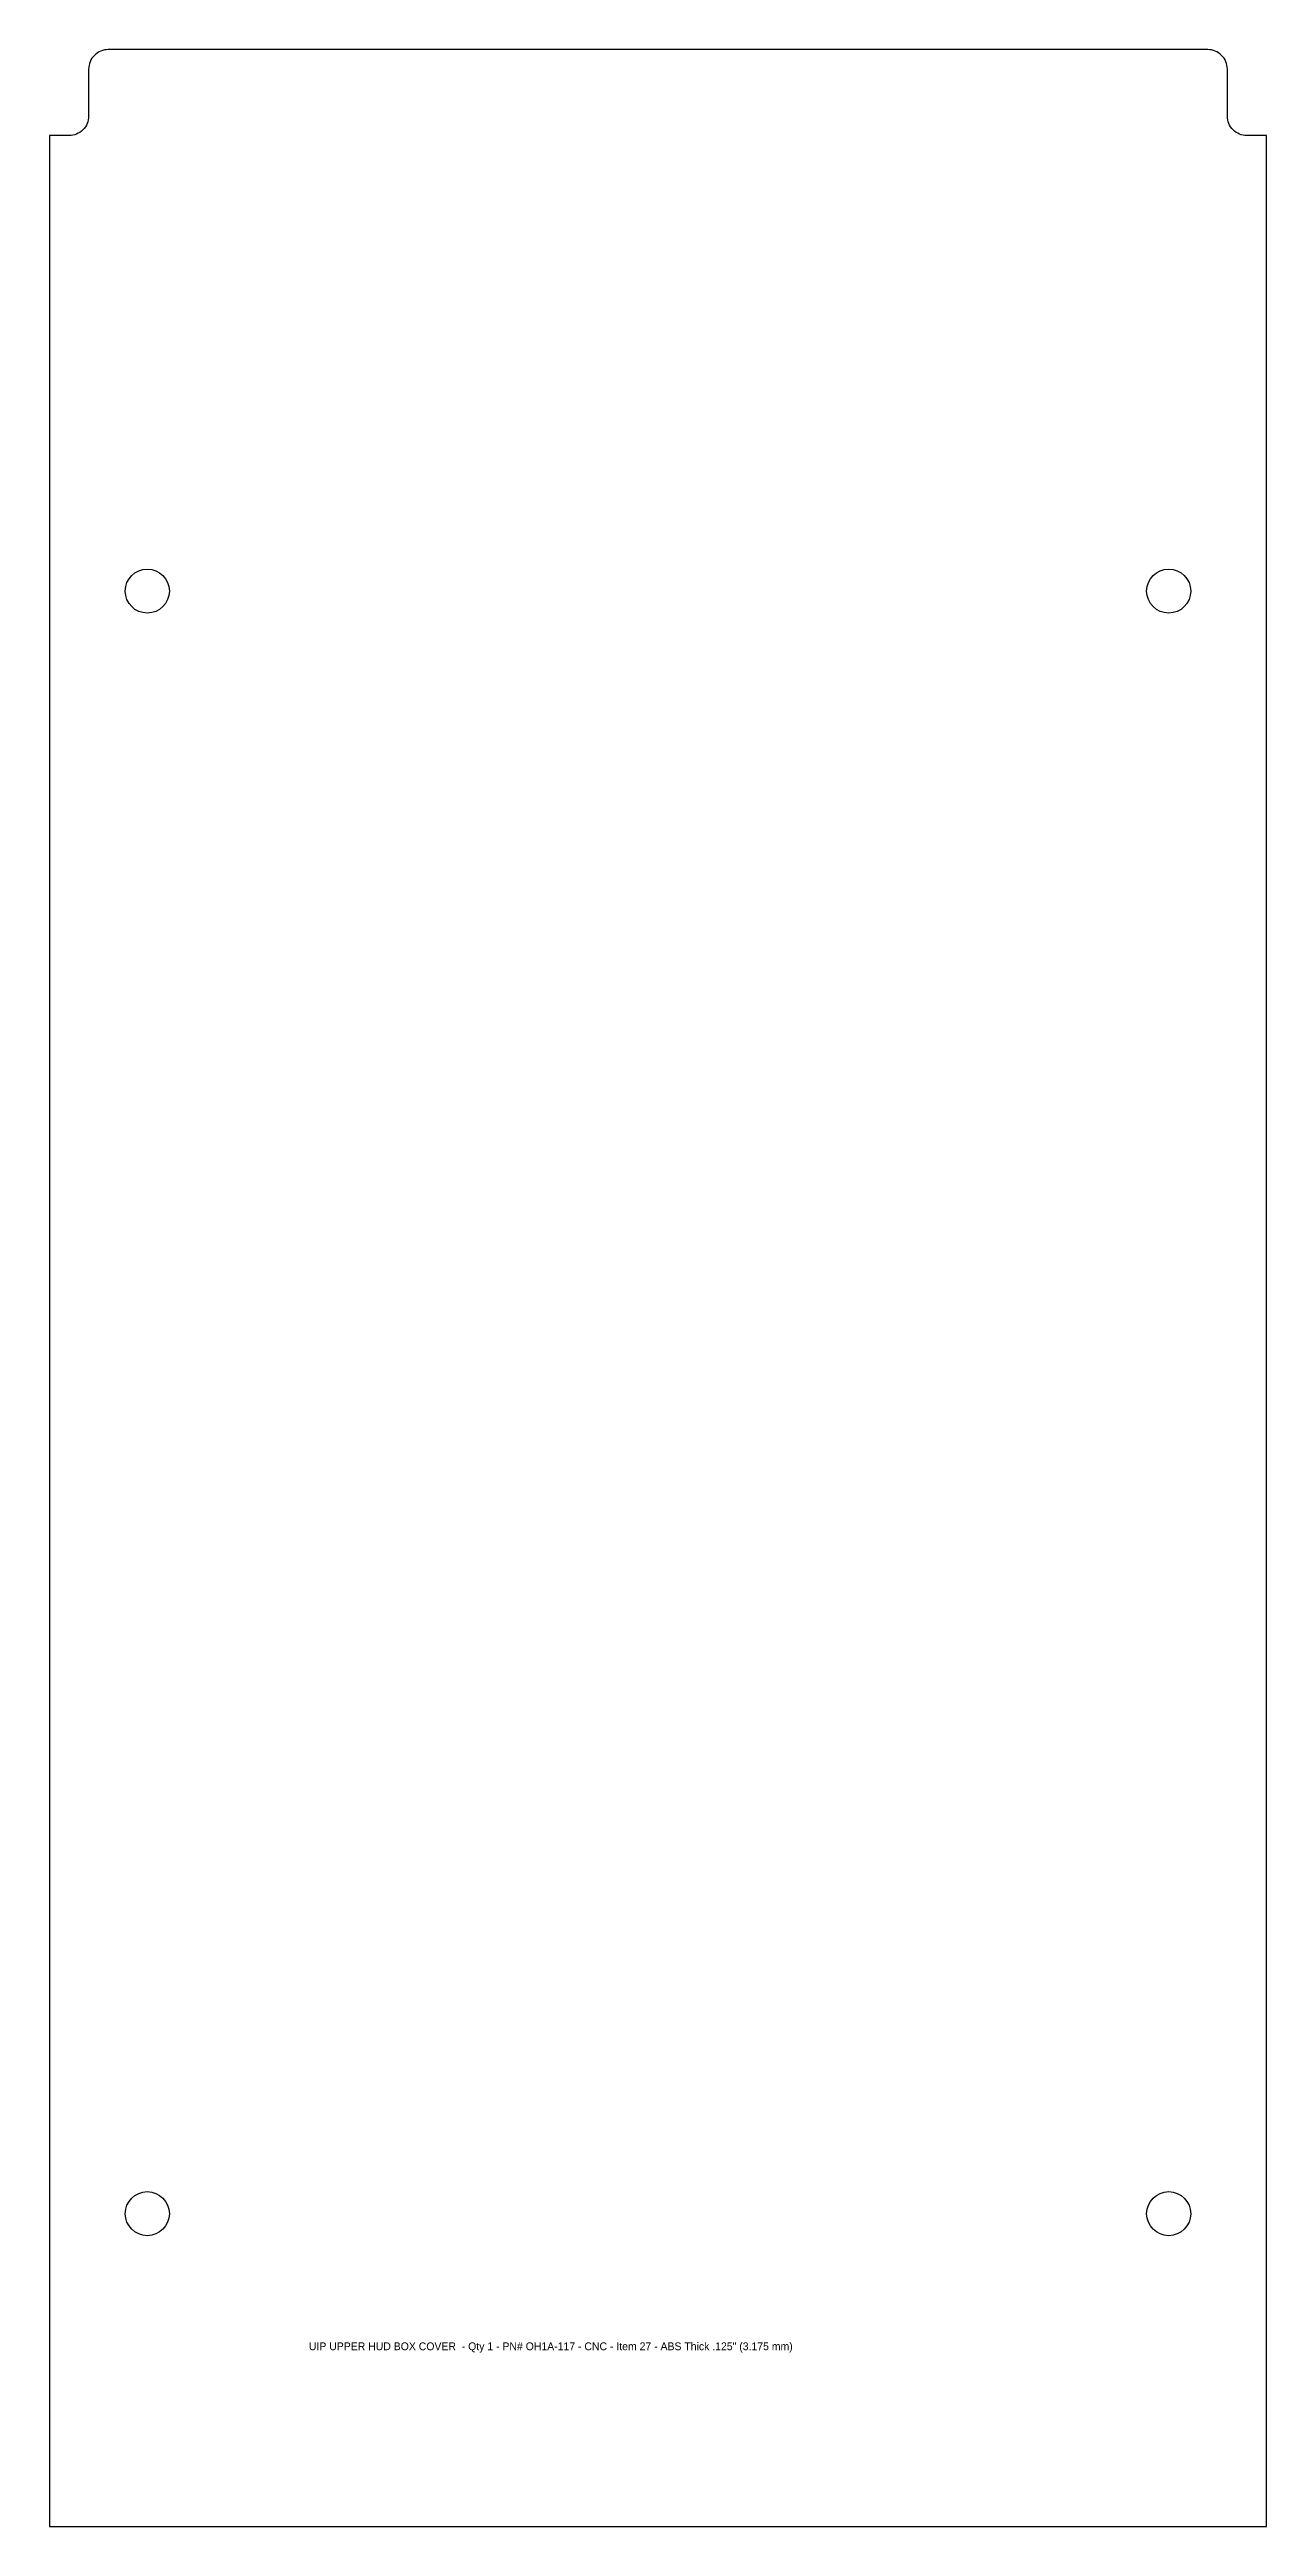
# Model space of a CAD drawing. Header units: inches. Extents: x 0 to 7.8, y 0 to 15.8.
import ezdxf

# ---------------------------------------------------------------- set-up
doc = ezdxf.new("R2010")
doc.units = ezdxf.units.IN
doc.header["$MEASUREMENT"] = 0
doc.layers.add('Info', color=4, linetype='Continuous')
doc.styles.add('Annotative', font='txt')

msp = doc.modelspace()

# ---------------------------------------------------------------- linework, layer by layer
at = {"color": 7, "linetype": 'Continuous', "lineweight": 25}
msp.add_lwpolyline([(0.125, 15.287), (0, 15.287), (0, 0), (7.779, 0), (7.779, 15.287), (7.654, 15.287, -0.414214), (7.529, 15.412), (7.529, 15.712, 0.414214), (7.404, 15.837), (0.375, 15.837, 0.414214), (0.25, 15.712), (0.25, 15.412, -0.414214)], format="xyb", close=True, dxfattribs=at)
for centre in [(0.625, 12.375), (7.154, 12.375), (0.625, 2), (7.154, 2)]:
    msp.add_circle(centre, 0.141, dxfattribs=at)

# ---------------------------------------------------------------- texts
at = {"layer": 'Info', "style": 'Annotative'}
msp.add_text('UIP UPPER HUD BOX COVER  - Qty 1 - PN# OH1A-117 - CNC - Item 27 - ABS Thick .125" (3.175 mm)', height=0.05, dxfattribs=at).set_placement((1.658, 1.127))

doc.saveas('drawing.dxf')
